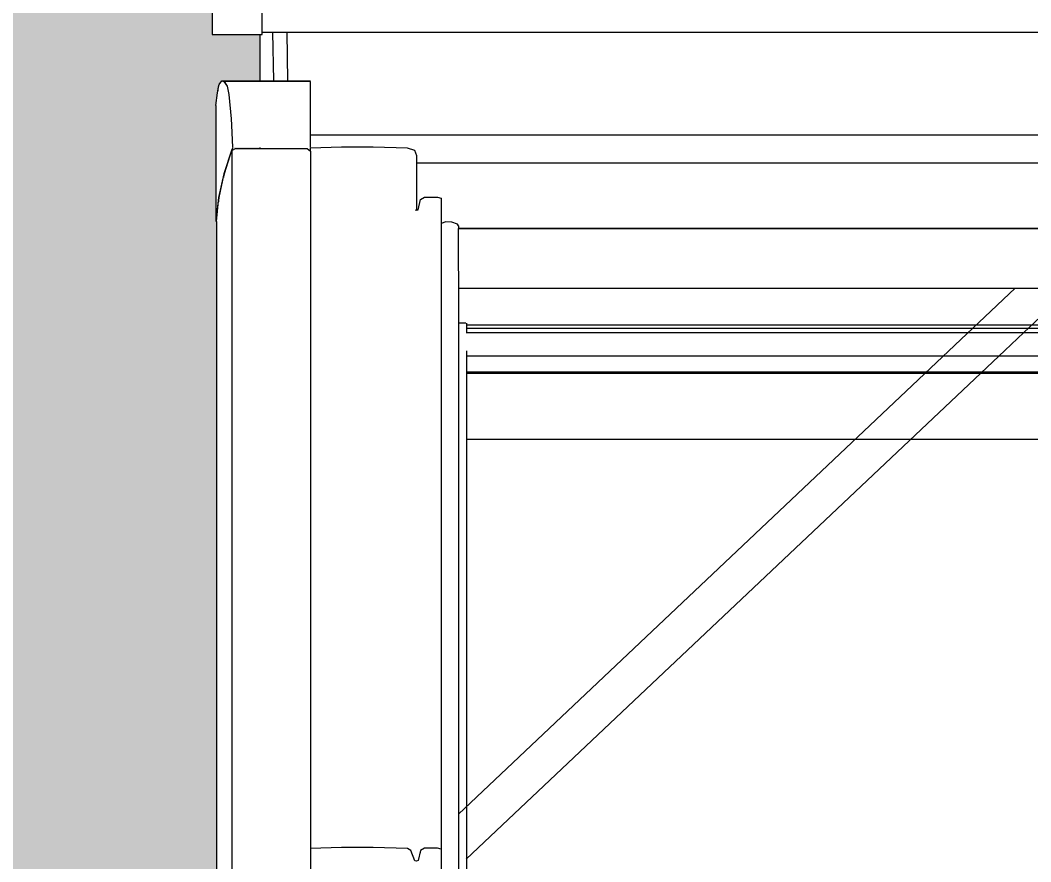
# Model space of a CAD drawing. Header units: metres. Extents: x -4 to 206, y -18 to 45.
# Drawn here: x 49.414 to 49.932, y -3.311 to -2.88 of the extents above; entities that cross this region are included whole.
import ezdxf

# ---------------------------------------------------------------- set-up
doc = ezdxf.new("R2010")
doc.units = ezdxf.units.M
doc.header["$MEASUREMENT"] = 0
doc.set_wipeout_variables(frame=1)
doc.linetypes.add('Wipeout_Contour', pattern=[1, 0, -1])
doc.layers.add('3._DD PP STG2_4_325 Dachfenster', color=7, linetype='Continuous')
doc.layers.add('3._DD PP STG2_4_330 Dachaufbau', color=7, linetype='Continuous')
doc.styles.add('ERSTELLTER_STIL_2', font='')
doc.styles.get('ERSTELLTER_STIL_2').set_extended_font_data('Eurostile')

msp = doc.modelspace()

# ---------------------------------------------------------------- hatches: boundary and pattern name
at = {"layer": '3._DD PP STG2_4_330 Dachaufbau', "linetype": 'Continuous', "lineweight": 0, "true_color": 0x000000}
h = msp.add_hatch(color=18, dxfattribs=at)
h.paths.add_polyline_path([(52.21751, -4.33875), (52.2306, -1.28352), (45.62089, -1.28352), (45.62089, -1.29871), (48.77503, -1.29871), (48.77503, -4.33875)])
h.paths.add_polyline_path([(49.53688, -3.72888), (49.53688, -2.12353), (51.19688, -2.12353), (51.19688, -3.72888)], flags=0)

# ---------------------------------------------------------------- linework, layer by layer
at = {"layer": '3._DD PP STG2_4_330 Dachaufbau', "color": 7, "linetype": 'Continuous', "lineweight": 18, "ltscale": 1000, "flags": 128}
msp.add_lwpolyline([(49.53688, -2.12353), (49.53688, -3.72888)], dxfattribs=at)

# ---------------------------------------------------------------- texts
at = {"layer": '3._DD PP STG2_4_325 Dachfenster', "color": 7, "linetype": 'Continuous', "lineweight": 13, "insert": (49.78625, -3.14028), "char_height": 0.075, "attachment_point": 7, "style": 'ERSTELLTER_STIL_2'}
msp.add_mtext('\\A1;{\\pql;\\pt0;\\fEurostile|b0|i0|c0|p0;\\W1.000000;PH 72\\fEurostile|b0|i0|c0|p0;\\W1.000000;\\A1{\\H.66x;\\S^  ;}\\fEurostile|b0|i0|c0|p0;\\W1.000000;\\fEurostile|b0|i0|c0|p0;\\W1.000000;}', dxfattribs=at)

# ---------------------------------------------------------------- next in the draw order: wipeouts: each hides what was drawn before it
at = {"color": 254, "linetype": 'Wipeout_Contour', "lineweight": 0, "ltscale": 298.423013}
msp.add_wipeout([(49.53688, -2.88737), (49.53688, -2.91112), (49.54262, -2.91112), (49.54199, -2.88617), (49.538, -2.88617), (49.538, -2.88737)], dxfattribs=at).dxf.layer = '3._DD PP STG2_4_325 Dachfenster'
at = {"color": 254, "linetype": 'Wipeout_Contour', "lineweight": 0, "ltscale": 400.204092}
msp.add_wipeout([(49.55074, -2.88617), (49.55112, -2.91112), (49.5628, -2.91112), (49.5628, -2.93878), (50.3172, -2.93878), (50.3172, -2.91112), (50.32888, -2.91112), (50.32926, -2.88617)], dxfattribs=at).dxf.layer = '3._DD PP STG2_4_325 Dachfenster'
at = {"color": 254, "linetype": 'Wipeout_Contour', "lineweight": 0, "ltscale": 247.837769}
msp.add_wipeout([(49.5158, -2.97092), (49.5145, -2.98316), (49.5145, -3.55347), (49.5156, -3.54311), (49.5158, -3.54221)], dxfattribs=at).dxf.layer = '3._DD PP STG2_4_325 Dachfenster'
at = {"color": 254, "linetype": 'Wipeout_Contour', "lineweight": 0, "ltscale": 297.595245}
msp.add_wipeout([(49.6381, -3.48855), (49.6386, -3.48855), (49.6386, -3.0087), (49.6385, -2.98658), (49.6386, -2.98545), (49.6381, -2.9846)], dxfattribs=at).dxf.layer = '3._DD PP STG2_4_325 Dachfenster'
at = {"color": 254, "linetype": 'Wipeout_Contour', "lineweight": 0, "ltscale": 198.75873}
msp.add_wipeout([(49.5787, -3.30414), (49.5628, -3.30465), (49.5628, -3.48855), (49.5787, -3.48855)], dxfattribs=at).dxf.layer = '3._DD PP STG2_4_325 Dachfenster'
at = {"color": 254, "linetype": 'Wipeout_Contour', "lineweight": 0, "ltscale": 198.942853}
msp.add_wipeout([(49.6163, -3.48855), (49.6171, -3.48855), (49.6171, -3.31114), (49.6163, -3.31093)], dxfattribs=at).dxf.layer = '3._DD PP STG2_4_325 Dachfenster'

# ---------------------------------------------------------------- next in the draw order: wipeouts: each hides what was drawn before it
at = {"color": 254, "linetype": 'Wipeout_Contour', "lineweight": 0, "ltscale": 198.446013}
msp.add_wipeout([(49.51238, -2.88002), (49.51237, -2.88737), (49.538, -2.88737), (49.538, -2.88002)], dxfattribs=at).dxf.layer = '3._DD PP STG2_4_325 Dachfenster'
at = {"color": 254, "linetype": 'Wipeout_Contour', "lineweight": 0, "ltscale": 198.116638}
msp.add_wipeout([(49.54312, -2.88617), (49.54199, -2.88617), (49.54262, -2.91112), (49.54325, -2.91112)], dxfattribs=at).dxf.layer = '3._DD PP STG2_4_325 Dachfenster'
at = {"color": 254, "linetype": 'Wipeout_Contour', "lineweight": 0, "ltscale": 198.683118}
msp.add_wipeout([(49.5611, -2.94584), (49.5611, -3.51772), (49.5628, -3.51772), (49.5628, -2.94709)], dxfattribs=at).dxf.layer = '3._DD PP STG2_4_325 Dachfenster'
at = {"color": 254, "linetype": 'Wipeout_Contour', "lineweight": 0, "ltscale": 247.764623}
msp.add_wipeout([(49.5158, -2.97092), (49.5158, -3.54221), (49.5183, -3.53094), (49.5185, -3.53034), (49.5185, -2.95875)], dxfattribs=at).dxf.layer = '3._DD PP STG2_4_325 Dachfenster'
at = {"color": 254, "linetype": 'Wipeout_Contour', "lineweight": 0, "ltscale": 198.946063}
msp.add_wipeout([(49.6171, -3.48855), (49.6179, -3.48855), (49.6179, -3.31086), (49.6171, -3.31114)], dxfattribs=at).dxf.layer = '3._DD PP STG2_4_325 Dachfenster'

# ---------------------------------------------------------------- next in the draw order: linework, layer by layer
at = {"layer": '3._DD PP STG2_4_325 Dachfenster', "color": 7, "linetype": 'Continuous', "lineweight": 13, "ltscale": 1000, "flags": 128}
msp.add_lwpolyline([(49.51237, -2.88525), (49.51237, -2.88737)], dxfattribs=at)

# ---------------------------------------------------------------- next in the draw order: wipeouts: each hides what was drawn before it
at = {"color": 254, "linetype": 'Wipeout_Contour', "lineweight": 0, "ltscale": 198.444169}
msp.add_wipeout([(49.51239, -2.87125), (49.51238, -2.88002), (49.538, -2.88002), (49.538, -2.87125)], dxfattribs=at).dxf.layer = '3._DD PP STG2_4_325 Dachfenster'
at = {"color": 254, "linetype": 'Wipeout_Contour', "lineweight": 0, "ltscale": 148.748103}
msp.add_wipeout([(49.54312, -2.88617), (49.54325, -2.91112), (49.5432, -2.88617)], dxfattribs=at).dxf.layer = '3._DD PP STG2_4_325 Dachfenster'
at = {"color": 254, "linetype": 'Wipeout_Contour', "lineweight": 0, "ltscale": 247.901666}
msp.add_wipeout([(49.51507, -2.91726), (49.5143, -2.92375), (49.5143, -2.98316), (49.5156, -2.97092), (49.5156, -2.91409)], dxfattribs=at).dxf.layer = '3._DD PP STG2_4_325 Dachfenster'
at = {"color": 254, "linetype": 'Wipeout_Contour', "lineweight": 0, "ltscale": 247.753855}
msp.add_wipeout([(49.5185, -2.95875), (49.5185, -3.53034), (49.5223, -3.51899), (49.5225, -3.51847), (49.5225, -2.9468)], dxfattribs=at).dxf.layer = '3._DD PP STG2_4_325 Dachfenster'
at = {"color": 254, "linetype": 'Wipeout_Contour', "lineweight": 0, "ltscale": 198.938516}
msp.add_wipeout([(49.6143, -3.48855), (49.6163, -3.48855), (49.6163, -3.31093), (49.6143, -3.30576)], dxfattribs=at).dxf.layer = '3._DD PP STG2_4_325 Dachfenster'

# ---------------------------------------------------------------- next in the draw order: linework, layer by layer
at = {"layer": '3._DD PP STG2_4_325 Dachfenster', "color": 7, "linetype": 'Continuous', "lineweight": 13, "ltscale": 1000, "flags": 128}
for points in [[(49.52214, -2.6606), (49.52665, -2.67658), (49.52954, -2.69596), (49.53081, -2.71844), (49.53039, -2.74383), (49.52831, -2.77169), (49.52457, -2.80181), (49.52325, -2.80839), (49.52116, -2.81524), (49.5204, -2.81715), (49.51929, -2.82182), (49.5163, -2.83219), (49.51562, -2.83596), (49.5137, -2.84555), (49.51335, -2.84911), (49.5124, -2.85774), (49.5124, -2.86092), (49.51239, -2.87125), (49.51238, -2.88002), (49.51237, -2.88737)], [(49.51237, -2.79375), (49.51237, -2.88525)]]:
    msp.add_lwpolyline(points, dxfattribs=at)

# ---------------------------------------------------------------- next in the draw order: wipeouts: each hides what was drawn before it
at = {"color": 254, "linetype": 'Wipeout_Contour', "lineweight": 0, "ltscale": 149.170064}
msp.add_wipeout([(49.5432, -2.88617), (49.54375, -2.91112), (49.5433, -2.88617)], dxfattribs=at).dxf.layer = '3._DD PP STG2_4_325 Dachfenster'
at = {"color": 254, "linetype": 'Wipeout_Contour', "lineweight": 0, "ltscale": 297.791559}
msp.add_wipeout([(49.5156, -2.91409), (49.5156, -2.97092), (49.5183, -2.95875), (49.5183, -2.91142), (49.5173, -2.91112), (49.51599, -2.91297)], dxfattribs=at).dxf.layer = '3._DD PP STG2_4_325 Dachfenster'
at = {"color": 254, "linetype": 'Wipeout_Contour', "lineweight": 0, "ltscale": 198.606133}
msp.add_wipeout([(49.5611, -2.94584), (49.5243, -2.94584), (49.5243, -3.51772), (49.5611, -3.51772)], dxfattribs=at).dxf.layer = '3._DD PP STG2_4_325 Dachfenster'
at = {"color": 254, "linetype": 'Wipeout_Contour', "lineweight": 0, "ltscale": 198.929192}
msp.add_wipeout([(49.6125, -3.48855), (49.6143, -3.48855), (49.6143, -3.30576), (49.6125, -3.3047)], dxfattribs=at).dxf.layer = '3._DD PP STG2_4_325 Dachfenster'
at = {"color": 254, "linetype": 'Wipeout_Contour', "lineweight": 0, "ltscale": 198.95144}
msp.add_wipeout([(49.6179, -3.48855), (49.6192, -3.48855), (49.6192, -3.30569), (49.6179, -3.31086)], dxfattribs=at).dxf.layer = '3._DD PP STG2_4_325 Dachfenster'

# ---------------------------------------------------------------- next in the draw order: wipeouts: each hides what was drawn before it
at = {"color": 254, "linetype": 'Wipeout_Contour', "lineweight": 0, "ltscale": 198.516483}
msp.add_wipeout([(49.55074, -2.88617), (49.5433, -2.88617), (49.54385, -2.91112), (49.55112, -2.91112)], dxfattribs=at).dxf.layer = '3._DD PP STG2_4_325 Dachfenster'
at = {"color": 254, "linetype": 'Wipeout_Contour', "lineweight": 0, "ltscale": 248.574392}
msp.add_wipeout([(49.5243, -2.94584), (49.5225, -2.9468), (49.5225, -3.51847), (49.52275, -3.51781), (49.5243, -3.51772)], dxfattribs=at).dxf.layer = '3._DD PP STG2_4_325 Dachfenster'
at = {"color": 254, "linetype": 'Wipeout_Contour', "lineweight": 0, "ltscale": 198.89024}
msp.add_wipeout([(49.6125, -3.3047), (49.5949, -3.30414), (49.5949, -3.48855), (49.6125, -3.48855)], dxfattribs=at).dxf.layer = '3._DD PP STG2_4_325 Dachfenster'
at = {"color": 254, "linetype": 'Wipeout_Contour', "lineweight": 0, "ltscale": 198.956563}
msp.add_wipeout([(49.6192, -3.30569), (49.6192, -3.48855), (49.6213, -3.48855), (49.6213, -3.30442)], dxfattribs=at).dxf.layer = '3._DD PP STG2_4_325 Dachfenster'

# ---------------------------------------------------------------- next in the draw order: wipeouts: each hides what was drawn before it
at = {"color": 254, "linetype": 'Wipeout_Contour', "lineweight": 0, "ltscale": 200.103409}
msp.add_wipeout([(49.538, -2.87867), (49.538, -2.88617), (50.342, -2.88617), (50.342, -2.87867)], dxfattribs=at).dxf.layer = '3._DD PP STG2_4_325 Dachfenster'
at = {"color": 254, "linetype": 'Wipeout_Contour', "lineweight": 0, "ltscale": 198.869939}
msp.add_wipeout([(49.6163, -2.97721), (49.6143, -2.97205), (49.6143, -3.30576), (49.6163, -3.31093)], dxfattribs=at).dxf.layer = '3._DD PP STG2_4_325 Dachfenster'
at = {"color": 254, "linetype": 'Wipeout_Contour', "lineweight": 0, "ltscale": 198.822582}
msp.add_wipeout([(49.5787, -3.48855), (49.5949, -3.48855), (49.5949, -3.30414), (49.5787, -3.30414)], dxfattribs=at).dxf.layer = '3._DD PP STG2_4_325 Dachfenster'
at = {"color": 254, "linetype": 'Wipeout_Contour', "lineweight": 0, "ltscale": 198.973445}
msp.add_wipeout([(49.6213, -3.48855), (49.6279, -3.48855), (49.6279, -3.30442), (49.6213, -3.30442)], dxfattribs=at).dxf.layer = '3._DD PP STG2_4_325 Dachfenster'

# ---------------------------------------------------------------- next in the draw order: linework, layer by layer
at = {"layer": '3._DD PP STG2_4_325 Dachfenster', "color": 7, "linetype": 'Continuous', "lineweight": 13, "ltscale": 1000, "flags": 128}
for points in [[(49.538, -2.88737), (49.538, -2.88002), (49.538, -2.87125), (49.538, -2.86092), (49.538, -2.84911), (49.538, -2.83596), (49.538, -2.82182), (49.538, -2.81524), (49.538, -2.80839), (49.538, -2.80181), (49.538, -2.77169), (49.538, -2.74383), (49.538, -2.71844), (49.538, -2.69596), (49.538, -2.67658), (49.538, -2.6606)], [(49.51237, -2.88737), (49.538, -2.88737)], [(49.538, -2.88617), (50.342, -2.88617)]]:
    msp.add_lwpolyline(points, dxfattribs=at)

# ---------------------------------------------------------------- next in the draw order: wipeouts: each hides what was drawn before it
at = {"color": 254, "linetype": 'Wipeout_Contour', "lineweight": 0, "ltscale": 198.691373}
msp.add_wipeout([(49.5787, -2.97042), (49.5628, -2.97093), (49.5628, -3.30465), (49.5787, -3.30414)], dxfattribs=at).dxf.layer = '3._DD PP STG2_4_325 Dachfenster'
at = {"color": 254, "linetype": 'Wipeout_Contour', "lineweight": 0, "ltscale": 198.751832}
msp.add_wipeout([(49.6163, -3.31093), (49.6171, -3.31114), (49.6171, -2.97745), (49.6164, -2.97727)], dxfattribs=at).dxf.layer = '3._DD PP STG2_4_325 Dachfenster'
at = {"color": 254, "linetype": 'Wipeout_Contour', "lineweight": 0, "ltscale": 198.990589}
msp.add_wipeout([(49.6279, -3.48855), (49.6298, -3.48855), (49.6298, -3.30492), (49.6279, -3.30442)], dxfattribs=at).dxf.layer = '3._DD PP STG2_4_325 Dachfenster'

# ---------------------------------------------------------------- next in the draw order: wipeouts: each hides what was drawn before it
at = {"color": 254, "linetype": 'Wipeout_Contour', "lineweight": 0, "ltscale": 198.861789}
msp.add_wipeout([(49.6143, -2.97205), (49.6125, -2.97098), (49.6125, -3.3047), (49.6143, -3.30576)], dxfattribs=at).dxf.layer = '3._DD PP STG2_4_325 Dachfenster'
at = {"color": 254, "linetype": 'Wipeout_Contour', "lineweight": 0, "ltscale": 198.879657}
msp.add_wipeout([(49.6171, -2.97745), (49.6171, -3.31114), (49.6179, -3.31086), (49.6179, -2.97717)], dxfattribs=at).dxf.layer = '3._DD PP STG2_4_325 Dachfenster'
at = {"color": 254, "linetype": 'Wipeout_Contour', "lineweight": 0, "ltscale": 198.958856}
msp.add_wipeout([(49.6298, -2.98422), (49.6298, -3.48855), (49.6322, -3.48855), (49.6322, -2.98339)], dxfattribs=at).dxf.layer = '3._DD PP STG2_4_325 Dachfenster'

# ---------------------------------------------------------------- next in the draw order: wipeouts: each hides what was drawn before it
at = {"color": 254, "linetype": 'Wipeout_Contour', "lineweight": 0, "ltscale": 198.822911}
msp.add_wipeout([(49.5949, -2.97042), (49.5949, -3.30414), (49.6125, -3.3047), (49.6125, -2.97098)], dxfattribs=at).dxf.layer = '3._DD PP STG2_4_325 Dachfenster'
at = {"color": 254, "linetype": 'Wipeout_Contour', "lineweight": 0, "ltscale": 198.882897}
msp.add_wipeout([(49.6179, -2.97717), (49.6179, -3.31086), (49.6192, -3.30569), (49.6192, -2.97201)], dxfattribs=at).dxf.layer = '3._DD PP STG2_4_325 Dachfenster'
at = {"color": 254, "linetype": 'Wipeout_Contour', "lineweight": 0, "ltscale": 198.969786}
msp.add_wipeout([(49.6322, -2.98339), (49.6322, -3.48855), (49.6353, -3.48855), (49.6353, -2.98347)], dxfattribs=at).dxf.layer = '3._DD PP STG2_4_325 Dachfenster'

# ---------------------------------------------------------------- next in the draw order: linework, layer by layer
at = {"layer": '3._DD PP STG2_4_325 Dachfenster', "color": 7, "linetype": 'Continuous', "lineweight": 13, "ltscale": 1000, "flags": 128}
for points in [[(49.6143, -3.30576), (49.6125, -3.3047)], [(49.6163, -3.31093), (49.6143, -3.30576)], [(49.6171, -3.31114), (49.6163, -3.31093)], [(49.6179, -3.31086), (49.6171, -3.31114)]]:
    msp.add_lwpolyline(points, dxfattribs=at)

# ---------------------------------------------------------------- next in the draw order: wipeouts: each hides what was drawn before it
at = {"color": 254, "linetype": 'Wipeout_Contour', "lineweight": 0, "ltscale": 198.755409}
msp.add_wipeout([(49.5787, -2.97042), (49.5787, -3.30414), (49.5949, -3.30414), (49.5949, -2.97042)], dxfattribs=at).dxf.layer = '3._DD PP STG2_4_325 Dachfenster'
at = {"color": 254, "linetype": 'Wipeout_Contour', "lineweight": 0, "ltscale": 198.889105}
msp.add_wipeout([(49.6213, -2.97074), (49.6192, -2.97201), (49.6192, -3.30569), (49.6213, -3.30442)], dxfattribs=at).dxf.layer = '3._DD PP STG2_4_325 Dachfenster'
at = {"color": 254, "linetype": 'Wipeout_Contour', "lineweight": 0, "ltscale": 198.923093}
msp.add_wipeout([(49.6279, -2.97074), (49.6279, -3.30442), (49.6298, -3.30492), (49.6298, -2.97123)], dxfattribs=at).dxf.layer = '3._DD PP STG2_4_325 Dachfenster'
at = {"color": 254, "linetype": 'Wipeout_Contour', "lineweight": 0, "ltscale": 198.981751}
msp.add_wipeout([(49.6353, -2.98347), (49.6353, -3.48855), (49.6381, -3.48855), (49.6381, -2.9846)], dxfattribs=at).dxf.layer = '3._DD PP STG2_4_325 Dachfenster'

# ---------------------------------------------------------------- next in the draw order: linework, layer by layer
at = {"layer": '3._DD PP STG2_4_325 Dachfenster', "color": 7, "linetype": 'Continuous', "lineweight": 13, "ltscale": 1000, "flags": 128}
msp.add_lwpolyline([(49.6125, -3.3047), (49.5949, -3.30414), (49.5787, -3.30414), (49.5628, -3.30465)], dxfattribs=at)

# ---------------------------------------------------------------- next in the draw order: wipeouts: each hides what was drawn before it
at = {"color": 254, "linetype": 'Wipeout_Contour', "lineweight": 0, "ltscale": 198.645421}
msp.add_wipeout([(49.5628, -2.94562), (49.5628, -2.97093), (49.5787, -2.97042), (49.5787, -2.9451)], dxfattribs=at).dxf.layer = '3._DD PP STG2_4_325 Dachfenster'
at = {"color": 254, "linetype": 'Wipeout_Contour', "lineweight": 0, "ltscale": 198.487495}
msp.add_wipeout([(49.6163, -2.94673), (49.6143, -2.97205), (49.6163, -2.97714), (49.6173, -2.94949)], dxfattribs=at).dxf.layer = '3._DD PP STG2_4_325 Dachfenster'
at = {"color": 254, "linetype": 'Wipeout_Contour', "lineweight": 0, "ltscale": 198.906433}
msp.add_wipeout([(49.6213, -2.97074), (49.6213, -3.30442), (49.6279, -3.30442), (49.6279, -2.97074)], dxfattribs=at).dxf.layer = '3._DD PP STG2_4_325 Dachfenster'
at = {"color": 254, "linetype": 'Wipeout_Contour', "lineweight": 0, "ltscale": 200.130735}
msp.add_wipeout([(49.6385, -2.9974), (49.6385, -3.00171), (50.2415, -3.00171), (50.2415, -2.9974)], dxfattribs=at).dxf.layer = '3._DD PP STG2_4_325 Dachfenster'
at = {"color": 254, "linetype": 'Wipeout_Contour', "lineweight": 0, "ltscale": 200.133248}
msp.add_wipeout([(49.6386, -3.01055), (50.2414, -3.01055), (50.2414, -3.00949), (49.6386, -3.00949)], dxfattribs=at).dxf.layer = '3._DD PP STG2_4_325 Dachfenster'
at = {"color": 254, "linetype": 'Wipeout_Contour', "lineweight": 0, "ltscale": 149.966332}
msp.add_wipeout([(49.6386, -3.01741), (49.6386, -3.28706), (49.92413, -3.01741)], dxfattribs=at).dxf.layer = '3._DD PP STG2_4_325 Dachfenster'

# ---------------------------------------------------------------- next in the draw order: linework, layer by layer
at = {"layer": '3._DD PP STG2_4_325 Dachfenster', "color": 7, "linetype": 'Continuous', "lineweight": 13, "ltscale": 1000, "flags": 128}
for points in [[(49.6213, -3.30442), (49.6192, -3.30569)], [(49.6298, -3.30492), (49.6279, -3.30442), (49.6213, -3.30442)], [(49.6192, -3.30569), (49.6179, -3.31086)]]:
    msp.add_lwpolyline(points, dxfattribs=at)

# ---------------------------------------------------------------- next in the draw order: wipeouts: each hides what was drawn before it
at = {"color": 254, "linetype": 'Wipeout_Contour', "lineweight": 0, "ltscale": 198.777002}
msp.add_wipeout([(49.5949, -2.9451), (49.5949, -2.97042), (49.6125, -2.97098), (49.6125, -2.94567)], dxfattribs=at).dxf.layer = '3._DD PP STG2_4_325 Dachfenster'
at = {"color": 254, "linetype": 'Wipeout_Contour', "lineweight": 0, "ltscale": 200.128955}
msp.add_wipeout([(49.6385, -2.9974), (50.2415, -2.9974), (50.2415, -2.98679), (49.6385, -2.98679)], dxfattribs=at).dxf.layer = '3._DD PP STG2_4_325 Dachfenster'
at = {"color": 254, "linetype": 'Wipeout_Contour', "lineweight": 0, "ltscale": 200.131858}
msp.add_wipeout([(49.6385, -3.00673), (50.2415, -3.00673), (50.2415, -3.00171), (49.6385, -3.00171)], dxfattribs=at).dxf.layer = '3._DD PP STG2_4_325 Dachfenster'
at = {"color": 254, "linetype": 'Wipeout_Contour', "lineweight": 0, "ltscale": 200.133452}
msp.add_wipeout([(49.6386, -3.01118), (50.2414, -3.01118), (50.2414, -3.01055), (49.6386, -3.01055)], dxfattribs=at).dxf.layer = '3._DD PP STG2_4_325 Dachfenster'
at = {"color": 254, "linetype": 'Wipeout_Contour', "lineweight": 0, "ltscale": 400.423308}
msp.add_wipeout([(49.6386, -3.28706), (49.6386, -3.31181), (49.82574, -3.48855), (50.05426, -3.48855), (50.2414, -3.31181), (50.2414, -3.28706), (49.95587, -3.01741), (49.92413, -3.01741)], dxfattribs=at).dxf.layer = '3._DD PP STG2_4_325 Dachfenster'

# ---------------------------------------------------------------- next in the draw order: linework, layer by layer
at = {"layer": '3._DD PP STG2_4_325 Dachfenster', "color": 7, "linetype": 'Continuous', "lineweight": 13, "ltscale": 1000, "flags": 128}
for points in [[(49.94, -3.02929), (49.92854, -3.0401), (49.91881, -3.0493), (49.64257, -3.31019)], [(49.6386, -3.03515), (49.6425, -3.03515)], [(49.6427, -3.03537), (49.6427, -3.0401)], [(49.64257, -3.0401), (50.23743, -3.0401)], [(49.6427, -3.03622), (50.2373, -3.03622)], [(49.6427, -3.03791), (50.2373, -3.03791)], [(49.6427, -3.04958), (49.6427, -3.48855)], [(49.6427, -3.05213), (50.2373, -3.05213)], [(49.6427, -3.06026), (50.2373, -3.06026)], [(49.6427, -3.06103), (50.2373, -3.06103)], [(49.6427, -3.09476), (50.2373, -3.09476)]]:
    msp.add_lwpolyline(points, dxfattribs=at)

# ---------------------------------------------------------------- next in the draw order: wipeouts: each hides what was drawn before it
at = {"color": 254, "linetype": 'Wipeout_Contour', "lineweight": 0, "ltscale": 198.709859}
msp.add_wipeout([(49.5949, -2.9451), (49.5787, -2.9451), (49.5787, -2.97042), (49.5949, -2.97042)], dxfattribs=at).dxf.layer = '3._DD PP STG2_4_325 Dachfenster'
at = {"color": 254, "linetype": 'Wipeout_Contour', "lineweight": 0, "ltscale": 149.583556}
msp.add_wipeout([(49.6163, -2.94673), (49.6125, -2.94567), (49.6125, -2.97098)], dxfattribs=at).dxf.layer = '3._DD PP STG2_4_325 Dachfenster'
at = {"color": 254, "linetype": 'Wipeout_Contour', "lineweight": 0, "ltscale": 200.133614}
msp.add_wipeout([(49.6386, -3.01118), (49.6386, -3.01189), (50.2414, -3.01189), (50.2414, -3.01118)], dxfattribs=at).dxf.layer = '3._DD PP STG2_4_325 Dachfenster'

# ---------------------------------------------------------------- next in the draw order: wipeouts: each hides what was drawn before it
at = {"color": 254, "linetype": 'Wipeout_Contour', "lineweight": 0, "ltscale": 148.853446}
msp.add_wipeout([(49.6163, -2.97714), (49.6171, -2.97745), (49.6173, -2.94949)], dxfattribs=at).dxf.layer = '3._DD PP STG2_4_325 Dachfenster'
at = {"color": 254, "linetype": 'Wipeout_Contour', "lineweight": 0, "ltscale": 200.134361}
msp.add_wipeout([(49.6386, -3.01734), (50.2414, -3.01734), (50.2414, -3.01189), (49.6386, -3.01189)], dxfattribs=at).dxf.layer = '3._DD PP STG2_4_325 Dachfenster'

# ---------------------------------------------------------------- next in the draw order: linework, layer by layer
at = {"layer": '3._DD PP STG2_4_325 Dachfenster', "color": 7, "linetype": 'Continuous', "lineweight": 13, "ltscale": 1000, "flags": 128}
for points in [[(49.6386, -3.01734), (50.2414, -3.01734)], [(49.92413, -3.01741), (49.6386, -3.28706)], [(49.6386, -3.01741), (50.2414, -3.01741)]]:
    msp.add_lwpolyline(points, dxfattribs=at)

# ---------------------------------------------------------------- next in the draw order: wipeouts: each hides what was drawn before it
at = {"color": 254, "linetype": 'Wipeout_Contour', "lineweight": 0, "ltscale": 149.168321}
msp.add_wipeout([(49.6125, -2.97098), (49.6143, -2.97205), (49.6163, -2.94673)], dxfattribs=at).dxf.layer = '3._DD PP STG2_4_325 Dachfenster'
at = {"color": 254, "linetype": 'Wipeout_Contour', "lineweight": 0, "ltscale": 300.196324}
msp.add_wipeout([(49.6385, -3.00843), (49.6386, -3.00949), (50.2414, -3.00949), (50.2414, -3.0087), (50.2415, -3.00758), (49.6385, -3.00758)], dxfattribs=at).dxf.layer = '3._DD PP STG2_4_325 Dachfenster'

# ---------------------------------------------------------------- next in the draw order: wipeouts: each hides what was drawn before it
at = {"color": 254, "linetype": 'Wipeout_Contour', "lineweight": 0, "ltscale": 200.121153}
msp.add_wipeout([(49.6173, -2.95313), (49.6173, -2.96508), (50.2627, -2.96508), (50.2627, -2.95313)], dxfattribs=at).dxf.layer = '3._DD PP STG2_4_325 Dachfenster'
at = {"color": 254, "linetype": 'Wipeout_Contour', "lineweight": 0, "ltscale": 200.132558}
msp.add_wipeout([(49.6385, -3.00673), (49.6385, -3.00758), (50.2415, -3.00758), (50.2415, -3.00673)], dxfattribs=at).dxf.layer = '3._DD PP STG2_4_325 Dachfenster'

# ---------------------------------------------------------------- next in the draw order: linework, layer by layer
at = {"layer": '3._DD PP STG2_4_325 Dachfenster', "color": 7, "linetype": 'Continuous', "lineweight": 13, "ltscale": 1000, "flags": 128}
msp.add_lwpolyline([(49.6386, -3.0087), (49.6386, -3.48855)], dxfattribs=at)

# ---------------------------------------------------------------- next in the draw order: wipeouts: each hides what was drawn before it
at = {"color": 254, "linetype": 'Wipeout_Contour', "lineweight": 0, "ltscale": 150.29659}
msp.add_wipeout([(49.6173, -2.95313), (50.2627, -2.95313), (49.6173, -2.95306)], dxfattribs=at).dxf.layer = '3._DD PP STG2_4_325 Dachfenster'
at = {"color": 254, "linetype": 'Wipeout_Contour', "lineweight": 0, "ltscale": 800.512228}
msp.add_wipeout([(50.2627, -2.96508), (49.6173, -2.96508), (49.6173, -2.97738), (49.6179, -2.97717), (49.6192, -2.97201), (49.6213, -2.97074), (49.6279, -2.97074), (49.6298, -2.97123), (49.6298, -2.97965), (50.2502, -2.97965), (50.2502, -2.97123), (50.2521, -2.97074), (50.2587, -2.97074), (50.2608, -2.97201), (50.2621, -2.97717), (50.2627, -2.97738)], dxfattribs=at).dxf.layer = '3._DD PP STG2_4_325 Dachfenster'

# ---------------------------------------------------------------- next in the draw order: linework, layer by layer
at = {"layer": '3._DD PP STG2_4_325 Dachfenster', "color": 7, "linetype": 'Continuous', "lineweight": 13, "ltscale": 1000, "flags": 128}
for points in [[(49.6179, -2.97717), (49.6192, -2.97201)], [(49.6192, -2.97201), (49.6213, -2.97074)], [(49.6213, -2.97074), (49.6279, -2.97074), (49.6298, -2.97123)], [(49.6164, -2.97727), (49.6171, -2.97745)], [(49.6171, -2.97745), (49.6179, -2.97717)]]:
    msp.add_lwpolyline(points, dxfattribs=at)

# ---------------------------------------------------------------- next in the draw order: wipeouts: each hides what was drawn before it
at = {"color": 254, "linetype": 'Wipeout_Contour', "lineweight": 0, "ltscale": 800.460025}
msp.add_wipeout([(49.5628, -2.93878), (49.5628, -2.94562), (49.5787, -2.9451), (49.5949, -2.9451), (49.6125, -2.94567), (49.6163, -2.94673), (49.6173, -2.94949), (49.6173, -2.95306), (50.2627, -2.95306), (50.2627, -2.94949), (50.2637, -2.94673), (50.2675, -2.94567), (50.2851, -2.9451), (50.3013, -2.9451), (50.3172, -2.94562), (50.3172, -2.93878)], dxfattribs=at).dxf.layer = '3._DD PP STG2_4_325 Dachfenster'
at = {"color": 254, "linetype": 'Wipeout_Contour', "lineweight": 0, "ltscale": 700.517235}
msp.add_wipeout([(49.6298, -2.97965), (49.6298, -2.98422), (49.6322, -2.98339), (49.6353, -2.98347), (49.6381, -2.9846), (49.6386, -2.98545), (49.6386, -2.98658), (50.2414, -2.98658), (50.2414, -2.98545), (50.2419, -2.9846), (50.2447, -2.98347), (50.2478, -2.98339), (50.2502, -2.98422), (50.2502, -2.97965)], dxfattribs=at).dxf.layer = '3._DD PP STG2_4_325 Dachfenster'

# ---------------------------------------------------------------- next in the draw order: linework, layer by layer
at = {"layer": '3._DD PP STG2_4_325 Dachfenster', "color": 7, "linetype": 'Continuous', "lineweight": 13, "ltscale": 1000, "flags": 128}
for points in [[(49.6173, -2.94949), (49.6163, -2.94673)], [(49.6173, -2.97738), (49.6173, -2.94949)], [(49.6173, -2.95306), (50.2627, -2.95306)], [(49.6298, -2.97123), (49.6298, -3.30492), (49.6298, -3.48855)], [(49.6322, -2.98339), (49.6298, -2.98422)], [(49.6353, -2.98347), (49.6322, -2.98339)], [(49.6381, -2.9846), (49.6353, -2.98347)], [(49.6386, -2.98545), (49.6381, -2.9846)], [(49.6385, -2.98658), (50.2415, -2.98658)], [(49.6385, -2.98679), (49.6385, -2.9974), (49.6385, -3.00171), (49.6385, -3.00673), (49.6385, -3.00758), (49.6385, -3.00843)], [(49.6386, -2.98545), (49.6386, -2.98658)]]:
    msp.add_lwpolyline(points, dxfattribs=at)

# ---------------------------------------------------------------- next in the draw order: wipeouts: each hides what was drawn before it
at = {"color": 254, "linetype": 'Wipeout_Contour', "lineweight": 0, "ltscale": 597.359527}
msp.add_wipeout([(49.5143, -2.98316), (49.5158, -2.97092), (49.5185, -2.95875), (49.5225, -2.9468), (49.5243, -2.94584), (49.5611, -2.94584), (49.5628, -2.94709), (49.5628, -2.94569), (49.52272, -2.94569), (49.5223, -2.9468), (49.5183, -2.95875), (49.5156, -2.97092)], dxfattribs=at).dxf.layer = '3._DD PP STG2_4_325 Dachfenster'

# ---------------------------------------------------------------- next in the draw order: linework, layer by layer
at = {"layer": '3._DD PP STG2_4_325 Dachfenster', "color": 7, "linetype": 'Continuous', "lineweight": 13, "ltscale": 1000, "flags": 128}
for points in [[(49.5143, -2.92375), (49.5143, -2.98316)], [(49.5145, -2.98316), (49.5145, -3.55347)]]:
    msp.add_lwpolyline(points, dxfattribs=at)

# ---------------------------------------------------------------- next in the draw order: wipeouts: each hides what was drawn before it
at = {"color": 254, "linetype": 'Wipeout_Contour', "lineweight": 0, "ltscale": 396.661685}
msp.add_wipeout([(49.5183, -2.91142), (49.5183, -2.95875), (49.5223, -2.9468), (49.5223, -2.93376), (49.52218, -2.93056), (49.52097, -2.91803), (49.52, -2.91382), (49.5186, -2.91148)], dxfattribs=at).dxf.layer = '3._DD PP STG2_4_325 Dachfenster'

# ---------------------------------------------------------------- next in the draw order: wipeouts: each hides what was drawn before it
at = {"color": 254, "linetype": 'Wipeout_Contour', "lineweight": 0, "ltscale": 198.480395}
msp.add_wipeout([(49.5628, -2.91112), (49.5173, -2.91112), (49.5183, -2.91142), (49.5628, -2.91148)], dxfattribs=at).dxf.layer = '3._DD PP STG2_4_325 Dachfenster'
at = {"color": 254, "linetype": 'Wipeout_Contour', "lineweight": 0, "ltscale": 198.494951}
msp.add_wipeout([(49.5628, -2.91803), (49.52097, -2.91803), (49.52218, -2.93056), (49.5628, -2.93056)], dxfattribs=at).dxf.layer = '3._DD PP STG2_4_325 Dachfenster'

# ---------------------------------------------------------------- next in the draw order: wipeouts: each hides what was drawn before it
at = {"color": 254, "linetype": 'Wipeout_Contour', "lineweight": 0, "ltscale": 198.484754}
msp.add_wipeout([(49.5186, -2.91148), (49.52, -2.91382), (49.5628, -2.91382), (49.5628, -2.91148)], dxfattribs=at).dxf.layer = '3._DD PP STG2_4_325 Dachfenster'
at = {"color": 254, "linetype": 'Wipeout_Contour', "lineweight": 0, "ltscale": 248.602913}
msp.add_wipeout([(49.52218, -2.93056), (49.5223, -2.93376), (49.52281, -2.94527), (49.5628, -2.94527), (49.5628, -2.93056)], dxfattribs=at).dxf.layer = '3._DD PP STG2_4_325 Dachfenster'

# ---------------------------------------------------------------- next in the draw order: linework, layer by layer
at = {"layer": '3._DD PP STG2_4_325 Dachfenster', "color": 7, "linetype": 'Continuous', "lineweight": 13, "ltscale": 1000, "flags": 128}
for points in [[(49.53688, -2.88737), (49.53688, -2.91112)], [(49.5433, -2.88617), (49.54385, -2.91112)], [(49.55112, -2.91112), (49.55074, -2.88617)], [(49.5173, -2.91112), (49.5628, -2.91112)], [(49.5628, -2.93878), (50.3172, -2.93878)], [(49.5611, -2.94584), (49.5628, -2.94709)], [(49.6163, -2.94673), (49.6125, -2.94567), (49.5949, -2.9451), (49.5787, -2.9451), (49.5628, -2.94562)], [(49.5628, -2.94709), (49.5628, -2.94569)], [(49.5628, -2.94709), (49.5628, -3.51772)]]:
    msp.add_lwpolyline(points, dxfattribs=at)

# ---------------------------------------------------------------- next in the draw order: wipeouts: each hides what was drawn before it
at = {"color": 254, "linetype": 'Wipeout_Contour', "lineweight": 0, "ltscale": 198.497208}
msp.add_wipeout([(49.5628, -2.91382), (49.52, -2.91382), (49.52097, -2.91803), (49.5628, -2.91803)], dxfattribs=at).dxf.layer = '3._DD PP STG2_4_325 Dachfenster'
at = {"color": 254, "linetype": 'Wipeout_Contour', "lineweight": 0, "ltscale": 149.359936}
msp.add_wipeout([(49.5223, -2.9468), (49.52272, -2.94569), (49.5223, -2.93376)], dxfattribs=at).dxf.layer = '3._DD PP STG2_4_325 Dachfenster'

# ---------------------------------------------------------------- next in the draw order: linework, layer by layer
at = {"layer": '3._DD PP STG2_4_325 Dachfenster', "color": 7, "linetype": 'Continuous', "lineweight": 13, "ltscale": 1000, "flags": 128}
for points in [[(49.5143, -2.92375), (49.51507, -2.91726), (49.5156, -2.91409), (49.51599, -2.91297), (49.5173, -2.91112), (49.5183, -2.91142), (49.52, -2.91382), (49.52097, -2.91803), (49.52218, -2.93056), (49.5223, -2.93376), (49.52281, -2.94527)], [(49.5628, -2.94527), (49.5628, -2.93056), (49.5628, -2.91803), (49.5628, -2.91382), (49.5628, -2.91148)], [(49.52272, -2.94569), (49.5223, -2.9468), (49.5183, -2.95875), (49.5156, -2.97092), (49.5143, -2.98316)], [(49.5145, -2.98316), (49.5158, -2.97092), (49.5185, -2.95875), (49.5225, -2.9468)], [(49.5225, -2.9468), (49.5243, -2.94584)], [(49.5225, -2.9468), (49.5225, -3.51847)], [(49.5243, -2.94584), (49.5611, -2.94584)]]:
    msp.add_lwpolyline(points, dxfattribs=at)

doc.saveas('drawing.dxf')
